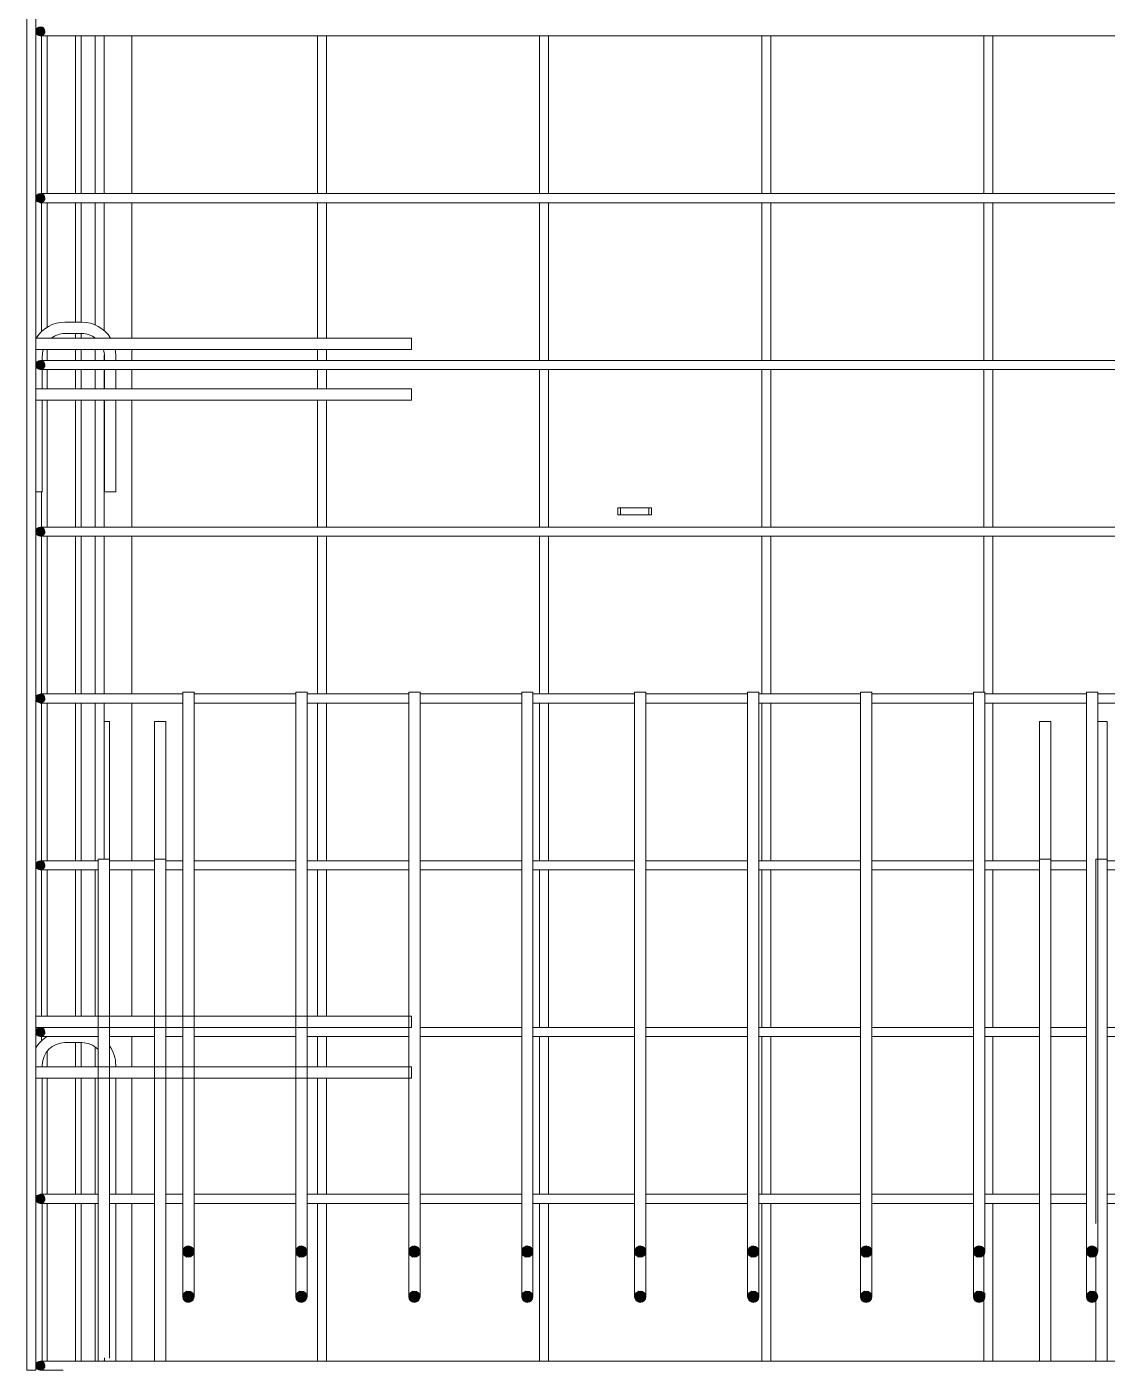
# Model space of a CAD drawing. Header units: millimetres. Extents: x 5559 to 16882, y -798 to 6095.
# Drawn here: x 6554 to 7511, y -160 to 1029 of the extents above; entities that cross this region are included whole.
import ezdxf

# ---------------------------------------------------------------- set-up
doc = ezdxf.new("R2010")
doc.units = ezdxf.units.MM
for name, color, linetype, lineweight in [('A-GENM', 13, 'Continuous', 18), ('A-WALL', 113, 'Continuous', 18), ('S-RBAR', 171, 'Continuous', 18)]:
    doc.layers.add(name, color=color, linetype=linetype, lineweight=lineweight)

# ---------------------------------------------------------------- blocks, each defined once
blk = doc.blocks.new('RR spread anchor face based - RR-SA-1_4-160-459834-Elevation Front Copy 1')
at = {"layer": 'A-GENM'}
for p, q in [((8687.4, 2373), (8689.9, 2373)), ((8687.4, 2367), (8687.4, 2373)), ((8689.9, 2367), (8687.4, 2367)), ((8689.9, 2373), (8714.9, 2373)), ((8689.9, 2367), (8689.9, 2373)), ((8714.9, 2367), (8689.9, 2367)), ((8714.9, 2373), (8717.4, 2373)), ((8714.9, 2367), (8714.9, 2373)), ((8717.4, 2367), (8714.9, 2367)), ((8717.4, 2373), (8717.4, 2367))]:
    blk.add_line(p, q, dxfattribs=at)

msp = doc.modelspace()

# ---------------------------------------------------------------- hatches: boundary and pattern name
at = {"layer": 'S-RBAR'}
h = msp.add_hatch(color=256, dxfattribs=at)
edge = h.paths.add_edge_path()
edge.add_arc((6566.37808, 1024.67188), 4, 0, 360)
for points in [[(6566.37808, 1020.67188), (6570.18231, 1023.43581), (6568.72922, 1027.90795), (6564.02694, 1027.90795), (6562.57386, 1023.43581)], [(6566.37808, 873.08789), (6570.18231, 875.85183), (6568.72922, 880.32396), (6564.02694, 880.32396), (6562.57386, 875.85183)], [(6566.37808, 725.50391), (6570.18231, 728.26784), (6568.72922, 732.73998), (6564.02694, 732.73998), (6562.57386, 728.26784)], [(6566.37808, 577.91992), (6570.18231, 580.68386), (6568.72922, 585.15599), (6564.02694, 585.15599), (6562.57386, 580.68386)], [(6566.37808, 430.33594), (6570.18231, 433.09987), (6568.72922, 437.57201), (6564.02694, 437.57201), (6562.57386, 433.09987), (6564.61908, 431.61393)], [(6566.37808, 282.75195), (6570.18231, 285.51589), (6568.72922, 289.98802), (6564.02694, 289.98802), (6562.57386, 285.51589)], [(6566.37808, 135.16797), (6570.18231, 137.9319), (6568.72922, 142.40404), (6564.02694, 142.40404), (6562.57386, 137.9319)], [(6566.37808, -12.41602), (6570.18231, -9.65208), (6568.72922, -5.17995), (6564.02694, -5.17995), (6562.57386, -9.65208)], [(6695.833, -59.90642), (6701.42317, -58.09006), (6701.42317, -52.21221), (6695.833, -50.39585), (6692.37808, -55.15114)], [(6795.833, -59.90642), (6801.42317, -58.09006), (6801.42317, -52.21221), (6795.833, -50.39585), (6792.37808, -55.15114)], [(6895.833, -59.90642), (6901.42317, -58.09006), (6901.42317, -52.21221), (6895.833, -50.39585), (6892.37808, -55.15114)], [(6995.833, -59.90642), (7001.42317, -58.09006), (7001.42317, -52.21221), (6995.833, -50.39585), (6992.37808, -55.15114)], [(7095.833, -59.90642), (7101.42317, -58.09006), (7101.42317, -52.21221), (7095.833, -50.39585), (7092.37808, -55.15114)], [(7195.833, -59.90642), (7201.42317, -58.09006), (7201.42317, -52.21221), (7195.833, -50.39585), (7192.37808, -55.15114)], [(7295.833, -59.90642), (7301.42317, -58.09006), (7301.42317, -52.21221), (7295.833, -50.39585), (7292.37808, -55.15114)], [(7395.833, -59.90642), (7401.42317, -58.09006), (7401.42317, -52.21221), (7395.833, -50.39585), (7392.37808, -55.15114)], [(7495.833, -59.90642), (7501.42317, -58.09006), (7501.42317, -52.21221), (7495.833, -50.39585), (7492.37808, -55.15114)], [(6695.833, -99.77484), (6701.42317, -97.95848), (6701.42317, -92.08063), (6695.833, -90.26427), (6692.37808, -95.01956), (6695.49064, -99.30363)], [(6795.833, -99.77484), (6801.42317, -97.95848), (6801.42317, -92.08063), (6795.833, -90.26427), (6792.37808, -95.01956), (6795.49064, -99.30363)], [(6895.833, -99.77484), (6901.42317, -97.95848), (6901.42317, -92.08063), (6895.833, -90.26427), (6892.37808, -95.01956), (6895.49064, -99.30363)], [(6995.833, -99.77484), (7001.42317, -97.95848), (7001.42317, -92.08063), (6995.833, -90.26427), (6992.37808, -95.01956), (6995.49064, -99.30363)], [(7095.833, -99.77484), (7101.42317, -97.95848), (7101.42317, -92.08063), (7095.833, -90.26427), (7092.37808, -95.01956), (7095.49064, -99.30363)], [(7195.833, -99.77484), (7201.42317, -97.95848), (7201.42317, -92.08063), (7195.833, -90.26427), (7192.37808, -95.01956), (7195.49064, -99.30363)], [(7295.833, -99.77484), (7301.42317, -97.95848), (7301.42317, -92.08063), (7295.833, -90.26427), (7292.37808, -95.01956), (7295.49064, -99.30363)], [(7395.833, -99.77484), (7401.42317, -97.95848), (7401.42317, -92.08063), (7395.833, -90.26427), (7392.37808, -95.01956), (7395.49064, -99.30363)], [(7495.833, -99.77484), (7501.42317, -97.95848), (7501.42317, -92.08063), (7495.833, -90.26427), (7492.37808, -95.01956), (7495.49064, -99.30363)], [(6566.37808, -160), (6570.18231, -157.23607), (6568.72922, -152.76393), (6564.02694, -152.76393), (6562.57386, -157.23607)]]:
    msp.add_hatch(color=256, dxfattribs=at).paths.add_polyline_path(points)
h = msp.add_hatch(color=256, dxfattribs=at)
edge = h.paths.add_edge_path()
edge.add_arc((6566.37808, 877.08789), 4, 0, 360)
h = msp.add_hatch(color=256, dxfattribs=at)
edge = h.paths.add_edge_path()
edge.add_arc((6566.37808, 729.50391), 4, 0, 360)
h = msp.add_hatch(color=256, dxfattribs=at)
edge = h.paths.add_edge_path()
edge.add_arc((6566.37808, 581.91992), 4, 0, 360)
h = msp.add_hatch(color=256, dxfattribs=at)
edge = h.paths.add_edge_path()
edge.add_arc((6566.37808, 434.33594), 4, 0, 360)
h = msp.add_hatch(color=256, dxfattribs=at)
edge = h.paths.add_edge_path()
edge.add_arc((6566.37808, 286.75195), 4, 0, 360)
h = msp.add_hatch(color=256, dxfattribs=at)
edge = h.paths.add_edge_path()
edge.add_arc((6566.37808, 139.16797), 4, 0, 360)
h = msp.add_hatch(color=256, dxfattribs=at)
edge = h.paths.add_edge_path()
edge.add_arc((6566.37808, -8.41602), 4, 0, 360)
h = msp.add_hatch(color=256, dxfattribs=at)
edge = h.paths.add_edge_path()
edge.add_arc((6697.37808, -55.15114), 5, 0, 360)
h = msp.add_hatch(color=256, dxfattribs=at)
edge = h.paths.add_edge_path()
edge.add_arc((6797.37808, -55.15114), 5, 0, 360)
h = msp.add_hatch(color=256, dxfattribs=at)
edge = h.paths.add_edge_path()
edge.add_arc((6897.37808, -55.15114), 5, 0, 360)
h = msp.add_hatch(color=256, dxfattribs=at)
edge = h.paths.add_edge_path()
edge.add_arc((6997.37808, -55.15114), 5, 0, 360)
h = msp.add_hatch(color=256, dxfattribs=at)
edge = h.paths.add_edge_path()
edge.add_arc((7097.37808, -55.15114), 5, 0, 360)
h = msp.add_hatch(color=256, dxfattribs=at)
edge = h.paths.add_edge_path()
edge.add_arc((7197.37808, -55.15114), 5, 0, 360)
h = msp.add_hatch(color=256, dxfattribs=at)
edge = h.paths.add_edge_path()
edge.add_arc((7297.37808, -55.15114), 5, 0, 360)
h = msp.add_hatch(color=256, dxfattribs=at)
edge = h.paths.add_edge_path()
edge.add_arc((7397.37808, -55.15114), 5, 0, 360)
h = msp.add_hatch(color=256, dxfattribs=at)
edge = h.paths.add_edge_path()
edge.add_arc((7497.37808, -55.15114), 5, 0, 360)
h = msp.add_hatch(color=256, dxfattribs=at)
edge = h.paths.add_edge_path()
edge.add_arc((6697.37808, -95.01956), 5, 0, 360)
h = msp.add_hatch(color=256, dxfattribs=at)
edge = h.paths.add_edge_path()
edge.add_arc((6797.37808, -95.01956), 5, 0, 360)
h = msp.add_hatch(color=256, dxfattribs=at)
edge = h.paths.add_edge_path()
edge.add_arc((6897.37808, -95.01956), 5, 0, 360)
h = msp.add_hatch(color=256, dxfattribs=at)
edge = h.paths.add_edge_path()
edge.add_arc((6997.37808, -95.01956), 5, 0, 360)
h = msp.add_hatch(color=256, dxfattribs=at)
edge = h.paths.add_edge_path()
edge.add_arc((7097.37808, -95.01956), 5, 0, 360)
h = msp.add_hatch(color=256, dxfattribs=at)
edge = h.paths.add_edge_path()
edge.add_arc((7197.37808, -95.01956), 5, 0, 360)
h = msp.add_hatch(color=256, dxfattribs=at)
edge = h.paths.add_edge_path()
edge.add_arc((7297.37808, -95.01956), 5, 0, 360)
h = msp.add_hatch(color=256, dxfattribs=at)
edge = h.paths.add_edge_path()
edge.add_arc((7397.37808, -95.01956), 5, 0, 360)
h = msp.add_hatch(color=256, dxfattribs=at)
edge = h.paths.add_edge_path()
edge.add_arc((7497.37808, -95.01956), 5, 0, 360)
h = msp.add_hatch(color=256, dxfattribs=at)
edge = h.paths.add_edge_path()
edge.add_arc((6566.37808, -156), 4, 0, 360)

# ---------------------------------------------------------------- linework, layer by layer
at = {"layer": 'A-WALL'}
for p, q in [((6567.3841, 881.08789), (6567.3841, 1020.67188)), ((6572.38349, 1020.67188), (6572.38349, 881.08789)), ((6597.38349, 881.08789), (6597.38349, 1020.67188)), ((6602.3841, 1020.67188), (6602.3841, 881.08789)), ((6647.3841, 1020.67188), (6647.3841, 881.08789)), ((6567.3841, 758.99262), (6567.3841, 873.08789)), ((6572.38349, 873.08789), (6572.38349, 762.82879)), ((6597.38349, 767.32125), (6597.38349, 873.08789)), ((6602.3841, 873.08789), (6602.3841, 767.32125)), ((6647.3841, 873.08789), (6647.3841, 753.12018)), ((6597.38349, 753.12018), (6597.38349, 757.32125)), ((6602.3841, 757.32125), (6602.3841, 753.12018)), ((6572.38349, 743.12018), (6572.38349, 733.50391)), ((6597.38349, 733.50391), (6597.38349, 743.12018)), ((6602.3841, 743.12018), (6602.3841, 733.50391)), ((6647.3841, 743.12018), (6647.3841, 733.50391)), ((6572.38349, 725.50391), (6572.38349, 708.44286)), ((6597.38349, 708.44286), (6597.38349, 725.50391)), ((6602.3841, 725.50391), (6602.3841, 708.44286)), ((6647.3841, 725.50391), (6647.3841, 708.44286)), ((6572.38349, 698.44286), (6572.38349, 585.91992)), ((6597.38349, 585.91992), (6597.38349, 698.44286)), ((6602.3841, 698.44286), (6602.3841, 585.91992)), ((6647.3841, 698.44286), (6647.3841, 585.91992)), ((6567.3841, 585.91992), (6567.3841, 617.32125)), ((6567.3841, 438.33594), (6567.3841, 577.91992)), ((6572.38349, 577.91992), (6572.38349, 438.33594)), ((6597.38349, 438.33594), (6597.38349, 577.91992)), ((6602.3841, 577.91992), (6602.3841, 438.33594)), ((6647.3841, 577.91992), (6647.3841, 438.33594)), ((6567.3841, 290.75195), (6567.3841, 430.33594)), ((6572.38349, 430.33594), (6572.38349, 290.75195)), ((6597.38349, 290.75195), (6597.38349, 430.33594)), ((6602.3841, 430.33594), (6602.3841, 290.75195)), ((6647.3841, 430.33594), (6647.3841, 290.75195)), ((6567.3841, 153.12018), (6567.3841, 282.75195)), ((6572.38349, 282.75195), (6572.38349, 153.12018)), ((6597.38349, 153.12018), (6597.38349, 282.75195)), ((6602.3841, 282.75195), (6602.3841, 153.12018)), ((6647.3841, 282.75195), (6647.3841, 153.12018)), ((6567.3841, 131.49262), (6567.3841, 135.16797)), ((6647.3841, 135.16797), (6647.3841, 108.44286)), ((6572.38349, 122.04081), (6572.38349, 108.44286)), ((6597.38349, 108.44286), (6597.38349, 129.82125)), ((6602.3841, 129.82125), (6602.3841, 108.44286)), ((6572.38349, 98.44286), (6572.38349, -4.41602)), ((6597.38349, -4.41602), (6597.38349, 98.44286)), ((6602.3841, 98.44286), (6602.3841, -4.41602)), ((6647.3841, 98.44286), (6647.3841, -4.41602)), ((6572.38349, -12.41602), (6572.38349, -152)), ((6597.38349, -152), (6597.38349, -12.41602)), ((6602.3841, -12.41602), (6602.3841, -152)), ((6647.3841, -12.41602), (6647.3841, -152))]:
    msp.add_line(p, q, dxfattribs=at)
at = {"layer": 'S-RBAR'}
for p, q in [((6554.31425, -160), (6554.31425, 2960)), ((6562.31425, -160), (6562.31425, 2960)), ((6564.02694, 1027.90795), (6562.57386, 1023.43581)), ((6562.57386, 1023.43581), (6566.37808, 1020.67188)), ((6568.72922, 1027.90795), (6564.02694, 1027.90795)), ((6566.37808, 1020.67188), (6570.18231, 1023.43581)), ((6570.18231, 1023.43581), (6568.72922, 1027.90795)), ((6566.37808, 1020.67188), (6586.37808, 1020.67188)), ((6586.37808, 1020.67188), (9208.37808, 1020.67188)), ((6614.87443, 1020.67188), (6614.87443, 881.08789)), ((6622.87443, 1020.67188), (6622.87443, 881.08789)), ((6811.56674, 1020.67188), (6811.56674, 881.08789)), ((6819.56674, 1020.67188), (6819.56674, 881.08789)), ((7008.25905, 1020.67188), (7008.25905, 881.08789)), ((7016.25905, 1020.67188), (7016.25905, 881.08789)), ((7204.95136, 1020.67188), (7204.95136, 881.08789)), ((7212.95136, 1020.67188), (7212.95136, 881.08789)), ((7401.64367, 1020.67188), (7401.64367, 881.08789)), ((7409.64367, 1020.67188), (7409.64367, 881.08789)), ((6564.02694, 880.32396), (6562.57386, 875.85183)), ((6568.72922, 880.32396), (6564.02694, 880.32396)), ((6566.37808, 881.08789), (6586.37808, 881.08789)), ((6570.18231, 875.85183), (6568.72922, 880.32396)), ((6586.37808, 881.08789), (9208.37808, 881.08789)), ((6562.57386, 875.85183), (6566.37808, 873.08789)), ((6566.37808, 873.08789), (6570.18231, 875.85183)), ((6566.37808, 873.08789), (6586.37808, 873.08789)), ((6586.37808, 873.08789), (9208.37808, 873.08789)), ((6614.87443, 873.08789), (6614.87443, 764.59703)), ((6622.87443, 873.08789), (6622.87443, 759.5624)), ((6811.56674, 873.08789), (6811.56674, 753.12018)), ((6819.56674, 873.08789), (6819.56674, 753.12018)), ((7008.25905, 873.08789), (7008.25905, 733.50391)), ((7016.25905, 873.08789), (7016.25905, 733.50391)), ((7204.95136, 873.08789), (7204.95136, 733.50391)), ((7212.95136, 873.08789), (7212.95136, 733.50391)), ((7401.64367, 873.08789), (7401.64367, 733.50391)), ((7409.64367, 873.08789), (7409.64367, 733.50391)), ((6588.00088, 767.32125), (6603.00088, 767.32125)), ((6570.80273, 753.12018), (6562.18112, 753.12018)), ((6570.80273, 753.12018), (6894.80273, 753.12018)), ((6588.00088, 757.32125), (6603.00088, 757.32125)), ((6894.80273, 743.12018), (6894.80273, 753.12018)), ((6570.80273, 743.12018), (6562.18112, 743.12018)), ((6568.00088, 733.50391), (6568.00088, 737.32125)), ((6570.80273, 743.12018), (6894.80273, 743.12018)), ((6614.87443, 743.12018), (6614.87443, 733.50391)), ((6622.87443, 738.28168), (6622.87443, 733.50391)), ((6623.00088, 737.32125), (6623.00088, 733.50391)), ((6633.00088, 737.32125), (6633.00088, 733.50391)), ((6811.56674, 743.12018), (6811.56674, 733.50391)), ((6819.56674, 743.12018), (6819.56674, 733.50391)), ((6564.02694, 732.73998), (6562.57386, 728.26784)), ((6562.57386, 728.26784), (6566.37808, 725.50391)), ((6568.72922, 732.73998), (6564.02694, 732.73998)), ((6566.37808, 733.50391), (6586.37808, 733.50391)), ((6566.37808, 725.50391), (6570.18231, 728.26784)), ((6566.37808, 725.50391), (6586.37808, 725.50391)), ((6568.00088, 708.44286), (6568.00088, 725.50391)), ((6570.18231, 728.26784), (6568.72922, 732.73998)), ((6586.37808, 733.50391), (9208.37808, 733.50391)), ((6586.37808, 725.50391), (9208.37808, 725.50391)), ((6614.87443, 725.50391), (6614.87443, 708.44286)), ((6622.87443, 725.50391), (6622.87443, 708.44286)), ((6623.00088, 725.50391), (6623.00088, 708.44286)), ((6633.00088, 725.50391), (6633.00088, 708.44286)), ((6811.56674, 725.50391), (6811.56674, 708.44286)), ((6819.56674, 725.50391), (6819.56674, 708.44286)), ((7008.25905, 725.50391), (7008.25905, 585.91992)), ((7016.25905, 725.50391), (7016.25905, 585.91992)), ((7204.95136, 725.50391), (7204.95136, 585.91992)), ((7212.95136, 725.50391), (7212.95136, 585.91992)), ((7401.64367, 725.50391), (7401.64367, 585.91992)), ((7409.64367, 725.50391), (7409.64367, 585.91992)), ((6570.80273, 708.44286), (6562.18112, 708.44286)), ((6570.80273, 708.44286), (6894.80273, 708.44286)), ((6894.80273, 698.44286), (6894.80273, 708.44286)), ((6570.80273, 698.44286), (6562.18112, 698.44286)), ((6568.00088, 617.32125), (6568.00088, 698.44286)), ((6570.80273, 698.44286), (6894.80273, 698.44286)), ((6614.87443, 698.44286), (6614.87443, 585.91992)), ((6622.87443, 698.44286), (6622.87443, 585.91992)), ((6623.00088, 698.44286), (6623.00088, 617.32125)), ((6633.00088, 698.44286), (6633.00088, 617.32125)), ((6811.56674, 698.44286), (6811.56674, 585.91992)), ((6819.56674, 698.44286), (6819.56674, 585.91992)), ((6568.00088, 617.32125), (6562.31888, 617.32125)), ((6623.00088, 617.32125), (6633.00088, 617.32125)), ((6564.02694, 585.15599), (6562.57386, 580.68386)), ((6568.72922, 585.15599), (6564.02694, 585.15599)), ((6566.37808, 585.91992), (6586.37808, 585.91992)), ((6570.18231, 580.68386), (6568.72922, 585.15599)), ((6586.37808, 585.91992), (9208.37808, 585.91992)), ((6562.57386, 580.68386), (6566.37808, 577.91992)), ((6566.37808, 577.91992), (6570.18231, 580.68386)), ((6566.37808, 577.91992), (6586.37808, 577.91992)), ((6586.37808, 577.91992), (9208.37808, 577.91992)), ((6614.87443, 577.91992), (6614.87443, 438.33594)), ((6622.87443, 577.91992), (6622.87443, 438.33594)), ((6811.56674, 577.91992), (6811.56674, 438.33594)), ((6819.56674, 577.91992), (6819.56674, 438.33594)), ((7008.25905, 577.91992), (7008.25905, 438.33594)), ((7016.25905, 577.91992), (7016.25905, 438.33594)), ((7204.95136, 577.91992), (7204.95136, 438.33594)), ((7212.95136, 577.91992), (7212.95136, 438.33594)), ((7401.64367, 577.91992), (7401.64367, 439.84886)), ((7409.64367, 577.91992), (7409.64367, 438.33594)), ((6692.37808, 439.84886), (6692.37808, -30.15114)), ((6692.37808, 439.84886), (6702.37808, 439.84886)), ((6702.37808, 439.84886), (6702.37808, -30.15114)), ((6792.37808, 439.84886), (6792.37808, -30.15114)), ((6792.37808, 439.84886), (6802.37808, 439.84886)), ((6802.37808, 439.84886), (6802.37808, -30.15114)), ((6892.37808, 439.84886), (6892.37808, -30.15114)), ((6892.37808, 439.84886), (6902.37808, 439.84886)), ((6902.37808, 439.84886), (6902.37808, -30.15114)), ((6992.37808, 439.84886), (6992.37808, -30.15114)), ((6992.37808, 439.84886), (7002.37808, 439.84886)), ((7002.37808, 439.84886), (7002.37808, -30.15114)), ((7092.37808, 439.84886), (7092.37808, -30.15114)), ((7092.37808, 439.84886), (7102.37808, 439.84886)), ((7102.37808, 439.84886), (7102.37808, -30.15114)), ((7192.37808, 439.84886), (7192.37808, -30.15114)), ((7192.37808, 439.84886), (7202.37808, 439.84886)), ((7202.37808, 439.84886), (7202.37808, -30.15114)), ((7292.37808, 439.84886), (7292.37808, -30.15114)), ((7292.37808, 439.84886), (7302.37808, 439.84886)), ((7302.37808, 439.84886), (7302.37808, -30.15114)), ((7392.37808, 439.84886), (7392.37808, -30.15114)), ((7392.37808, 439.84886), (7402.37808, 439.84886)), ((7402.37808, 439.84886), (7402.37808, -30.15114)), ((7492.37808, 439.84886), (7492.37808, -30.15114)), ((7492.37808, 439.84886), (7502.37808, 439.84886)), ((7502.37808, 439.84886), (7502.37808, -30.15114)), ((6564.02694, 437.57201), (6562.57386, 433.09987)), ((6562.57386, 433.09987), (6564.61908, 431.61393)), ((6568.72922, 437.57201), (6564.02694, 437.57201)), ((6564.61908, 431.61393), (6566.37808, 430.33594)), ((6566.37808, 438.33594), (6586.37808, 438.33594)), ((6566.37808, 430.33594), (6570.18231, 433.09987)), ((6566.37808, 430.33594), (6586.37808, 430.33594)), ((6570.18231, 433.09987), (6568.72922, 437.57201)), ((6586.37808, 438.33594), (6692.37808, 438.33594)), ((6586.37808, 430.33594), (6692.37808, 430.33594)), ((6614.87443, 430.33594), (6614.87443, 290.75195)), ((6622.87443, 430.33594), (6622.87443, 292.18186)), ((6702.37808, 438.33594), (6792.37808, 438.33594)), ((6702.37808, 430.33594), (6792.37808, 430.33594)), ((6802.37808, 438.33594), (6892.37808, 438.33594)), ((6802.37808, 430.33594), (6892.37808, 430.33594)), ((6811.56674, 430.33594), (6811.56674, 290.75195)), ((6819.56674, 430.33594), (6819.56674, 290.75195)), ((6902.37808, 438.33594), (6992.37808, 438.33594)), ((6902.37808, 430.33594), (6992.37808, 430.33594)), ((7002.37808, 438.33594), (7092.37808, 438.33594)), ((7002.37808, 430.33594), (7092.37808, 430.33594)), ((7008.25905, 430.33594), (7008.25905, 290.75195)), ((7016.25905, 430.33594), (7016.25905, 290.75195)), ((7102.37808, 438.33594), (7192.37808, 438.33594)), ((7102.37808, 430.33594), (7192.37808, 430.33594)), ((7202.37808, 438.33594), (7292.37808, 438.33594)), ((7202.37808, 430.33594), (7292.37808, 430.33594)), ((7204.95136, 430.33594), (7204.95136, 290.75195)), ((7212.95136, 430.33594), (7212.95136, 290.75195)), ((7302.37808, 438.33594), (7392.37808, 438.33594)), ((7302.37808, 430.33594), (7392.37808, 430.33594)), ((7402.37808, 438.33594), (7492.37808, 438.33594)), ((7402.37808, 430.33594), (7492.37808, 430.33594)), ((7409.64367, 430.33594), (7409.64367, 290.75195)), ((7502.37808, 438.33594), (7592.37808, 438.33594)), ((7502.37808, 430.33594), (7592.37808, 430.33594)), ((6627.37307, 414.08863), (6622.87443, 414.08863)), ((6627.37307, 292.18186), (6627.37307, 414.08863)), ((6677.37307, 414.08863), (6667.37307, 414.08863)), ((6667.37307, 292.18186), (6667.37307, 414.08863)), ((6677.37307, 292.18186), (6677.37307, 414.08863)), ((7460.70307, 414.08863), (7450.70307, 414.08863)), ((7450.70307, 292.18186), (7450.70307, 414.08863)), ((7460.70307, 292.18186), (7460.70307, 414.08863)), ((7510.70307, 414.08863), (7502.37808, 414.08863)), ((7510.70307, 292.18186), (7510.70307, 414.08863)), ((6564.02694, 289.98802), (6562.57386, 285.51589)), ((6562.57386, 285.51589), (6566.37808, 282.75195)), ((6568.72922, 289.98802), (6564.02694, 289.98802)), ((6566.37808, 290.75195), (6586.37808, 290.75195)), ((6566.37808, 282.75195), (6570.18231, 285.51589)), ((6570.18231, 285.51589), (6568.72922, 289.98802)), ((6586.37808, 290.75195), (6617.37307, 290.75195)), ((6617.37307, 292.18186), (6617.37307, -127.17459)), ((6617.37307, 292.18186), (6627.37307, 292.18186)), ((6627.37307, 292.18186), (6627.37307, -127.17459)), ((6627.37307, 290.75195), (6667.37307, 290.75195)), ((6667.37307, 292.18186), (6667.37307, -127.17459)), ((6667.37307, 292.18186), (6677.37307, 292.18186)), ((6677.37307, 292.18186), (6677.37307, -127.17459)), ((6677.37307, 290.75195), (6692.37808, 290.75195)), ((6702.37808, 290.75195), (6792.37808, 290.75195)), ((6802.37808, 290.75195), (6892.37808, 290.75195)), ((6902.37808, 290.75195), (6992.37808, 290.75195)), ((7002.37808, 290.75195), (7092.37808, 290.75195)), ((7102.37808, 290.75195), (7192.37808, 290.75195)), ((7202.37808, 290.75195), (7292.37808, 290.75195)), ((7302.37808, 290.75195), (7392.37808, 290.75195)), ((7402.37808, 290.75195), (7450.70307, 290.75195)), ((7450.70307, 292.18186), (7450.70307, -127.17459)), ((7450.70307, 292.18186), (7460.70307, 292.18186)), ((7460.70307, 292.18186), (7460.70307, -127.17459)), ((7460.70307, 290.75195), (7492.37808, 290.75195)), ((7500.70307, 292.18186), (7500.70307, -30.15114)), ((7500.70307, 292.18186), (7510.70307, 292.18186)), ((7510.70307, 292.18186), (7510.70307, -127.17459)), ((7510.70307, 290.75195), (7592.37808, 290.75195)), ((6566.37808, 282.75195), (6586.37808, 282.75195)), ((6586.37808, 282.75195), (6617.37307, 282.75195)), ((6614.87443, 282.75195), (6614.87443, 153.12018)), ((6627.37307, 282.75195), (6667.37307, 282.75195)), ((6677.37307, 282.75195), (6692.37808, 282.75195)), ((6702.37808, 282.75195), (6792.37808, 282.75195)), ((6802.37808, 282.75195), (6892.37808, 282.75195)), ((6811.56674, 282.75195), (6811.56674, 153.12018)), ((6819.56674, 282.75195), (6819.56674, 153.12018)), ((6902.37808, 282.75195), (6992.37808, 282.75195)), ((7002.37808, 282.75195), (7092.37808, 282.75195)), ((7008.25905, 282.75195), (7008.25905, 143.16797)), ((7016.25905, 282.75195), (7016.25905, 143.16797)), ((7102.37808, 282.75195), (7192.37808, 282.75195)), ((7202.37808, 282.75195), (7292.37808, 282.75195)), ((7204.95136, 282.75195), (7204.95136, 143.16797)), ((7212.95136, 282.75195), (7212.95136, 143.16797)), ((7302.37808, 282.75195), (7392.37808, 282.75195)), ((7402.37808, 282.75195), (7450.70307, 282.75195)), ((7409.64367, 282.75195), (7409.64367, 143.16797)), ((7460.70307, 282.75195), (7492.37808, 282.75195)), ((7510.70307, 282.75195), (7592.37808, 282.75195)), ((6570.80273, 153.12018), (6562.18112, 153.12018)), ((6566.20675, 143.12018), (6562.18112, 143.12018)), ((6566.37808, 143.16797), (6568.68104, 143.16797)), ((6570.80273, 143.12018), (6568.82915, 143.12018)), ((6570.80273, 153.12018), (6894.80273, 153.12018)), ((6570.80273, 143.12018), (6894.80273, 143.12018)), ((6894.80273, 143.12018), (6894.80273, 153.12018)), ((6902.37808, 143.16797), (6992.37808, 143.16797)), ((7002.37808, 143.16797), (7092.37808, 143.16797)), ((7102.37808, 143.16797), (7192.37808, 143.16797)), ((7202.37808, 143.16797), (7292.37808, 143.16797)), ((7302.37808, 143.16797), (7392.37808, 143.16797)), ((7402.37808, 143.16797), (7450.70307, 143.16797)), ((7460.70307, 143.16797), (7492.37808, 143.16797)), ((7510.70307, 143.16797), (7592.37808, 143.16797)), ((6564.02694, 142.40404), (6562.57386, 137.9319)), ((6562.57386, 137.9319), (6566.37808, 135.16797)), ((6568.72922, 142.40404), (6564.02694, 142.40404)), ((6566.37808, 135.16797), (6570.18231, 137.9319)), ((6566.37808, 135.16797), (6586.37808, 135.16797)), ((6570.18231, 137.9319), (6568.72922, 142.40404)), ((6586.37808, 135.16797), (6617.37307, 135.16797)), ((6627.37307, 135.16797), (6667.37307, 135.16797)), ((6677.37307, 135.16797), (6692.37808, 135.16797)), ((6702.37808, 135.16797), (6792.37808, 135.16797)), ((6802.37808, 135.16797), (6892.37808, 135.16797)), ((6811.56674, 135.16797), (6811.56674, 108.44286)), ((6819.56674, 135.16797), (6819.56674, 108.44286)), ((6902.37808, 135.16797), (6992.37808, 135.16797)), ((7002.37808, 135.16797), (7092.37808, 135.16797)), ((7008.25905, 135.16797), (7008.25905, -4.41602)), ((7016.25905, 135.16797), (7016.25905, -4.41602)), ((7102.37808, 135.16797), (7192.37808, 135.16797)), ((7202.37808, 135.16797), (7292.37808, 135.16797)), ((7204.95136, 135.16797), (7204.95136, -4.41602)), ((7212.95136, 135.16797), (7212.95136, -4.41602)), ((7302.37808, 135.16797), (7392.37808, 135.16797)), ((7402.37808, 135.16797), (7450.70307, 135.16797)), ((7409.64367, 135.16797), (7409.64367, -4.41602)), ((7460.70307, 135.16797), (7492.37808, 135.16797)), ((7510.70307, 135.16797), (7592.37808, 135.16797)), ((6588.00088, 129.82125), (6603.00088, 129.82125)), ((6614.87443, 125.70413), (6614.87443, 108.44286)), ((6570.80273, 108.44286), (6562.18112, 108.44286)), ((6568.00088, 108.44286), (6568.00088, 109.82125)), ((6570.80273, 108.44286), (6894.80273, 108.44286)), ((6633.00088, 109.82125), (6633.00088, 108.44286)), ((6894.80273, 98.44286), (6894.80273, 108.44286)), ((6570.80273, 98.44286), (6562.18112, 98.44286)), ((6568.00088, -4.41602), (6568.00088, 98.44286)), ((6570.80273, 98.44286), (6894.80273, 98.44286)), ((6614.87443, 98.44286), (6614.87443, -4.41602)), ((6633.00088, 98.44286), (6633.00088, -4.41602)), ((6811.56674, 98.44286), (6811.56674, -4.41602)), ((6819.56674, 98.44286), (6819.56674, -4.41602)), ((6564.02694, -5.17995), (6562.57386, -9.65208)), ((6562.57386, -9.65208), (6566.37808, -12.41602)), ((6568.72922, -5.17995), (6564.02694, -5.17995)), ((6566.37808, -4.41602), (6586.37808, -4.41602)), ((6566.37808, -12.41602), (6570.18231, -9.65208)), ((6570.18231, -9.65208), (6568.72922, -5.17995)), ((6586.37808, -4.41602), (6617.37307, -4.41602)), ((6627.37307, -4.41602), (6667.37307, -4.41602)), ((6677.37307, -4.41602), (6692.37808, -4.41602)), ((6702.37808, -4.41602), (6792.37808, -4.41602)), ((6802.37808, -4.41602), (6892.37808, -4.41602)), ((6902.37808, -4.41602), (6992.37808, -4.41602)), ((7002.37808, -4.41602), (7092.37808, -4.41602)), ((7102.37808, -4.41602), (7192.37808, -4.41602)), ((7202.37808, -4.41602), (7292.37808, -4.41602)), ((7302.37808, -4.41602), (7392.37808, -4.41602)), ((7402.37808, -4.41602), (7450.70307, -4.41602)), ((7460.70307, -4.41602), (7492.37808, -4.41602)), ((7510.70307, -4.41602), (7592.37808, -4.41602)), ((6566.37808, -12.41602), (6586.37808, -12.41602)), ((6568.00088, -152), (6568.00088, -12.41602)), ((6586.37808, -12.41602), (6617.37307, -12.41602)), ((6614.87443, -12.41602), (6614.87443, -152)), ((6627.37307, -12.41602), (6667.37307, -12.41602)), ((6633.00088, -12.41602), (6633.00088, -152)), ((6677.37307, -12.41602), (6692.37808, -12.41602)), ((6702.37808, -12.41602), (6792.37808, -12.41602)), ((6802.37808, -12.41602), (6892.37808, -12.41602)), ((6811.56674, -12.41602), (6811.56674, -152)), ((6819.56674, -12.41602), (6819.56674, -152)), ((6902.37808, -12.41602), (6992.37808, -12.41602)), ((7002.37808, -12.41602), (7092.37808, -12.41602)), ((7008.25905, -12.41602), (7008.25905, -152)), ((7016.25905, -12.41602), (7016.25905, -152)), ((7102.37808, -12.41602), (7192.37808, -12.41602)), ((7202.37808, -12.41602), (7292.37808, -12.41602)), ((7204.95136, -12.41602), (7204.95136, -152)), ((7212.95136, -12.41602), (7212.95136, -152)), ((7302.37808, -12.41602), (7392.37808, -12.41602)), ((7402.37808, -12.41602), (7450.70307, -12.41602)), ((7409.64367, -12.41602), (7409.64367, -152)), ((7460.70307, -12.41602), (7492.37808, -12.41602)), ((7510.70307, -12.41602), (7592.37808, -12.41602)), ((6692.37808, -30.15114), (6692.37808, -55.15114)), ((6702.37808, -30.15114), (6702.37808, -55.15114)), ((6792.37808, -30.15114), (6792.37808, -55.15114)), ((6802.37808, -30.15114), (6802.37808, -55.15114)), ((6892.37808, -30.15114), (6892.37808, -55.15114)), ((6902.37808, -30.15114), (6902.37808, -55.15114)), ((6992.37808, -30.15114), (6992.37808, -55.15114)), ((7002.37808, -30.15114), (7002.37808, -55.15114)), ((7092.37808, -30.15114), (7092.37808, -55.15114)), ((7102.37808, -30.15114), (7102.37808, -55.15114)), ((7192.37808, -30.15114), (7192.37808, -55.15114)), ((7202.37808, -30.15114), (7202.37808, -55.15114)), ((7292.37808, -30.15114), (7292.37808, -55.15114)), ((7302.37808, -30.15114), (7302.37808, -55.15114)), ((7392.37808, -30.15114), (7392.37808, -55.15114)), ((7402.37808, -30.15114), (7402.37808, -55.15114)), ((7492.37808, -30.15114), (7492.37808, -55.15114)), ((7502.37808, -30.15114), (7502.37808, -55.15114)), ((6695.833, -50.39585), (6692.37808, -55.15114)), ((6692.37808, -55.15114), (6695.833, -59.90642)), ((6692.37808, -55.15114), (6692.37808, -70.01956)), ((6701.42317, -52.21221), (6695.833, -50.39585)), ((6695.833, -59.90642), (6701.42317, -58.09006)), ((6701.42317, -58.09006), (6701.42317, -52.21221)), ((6702.37808, -55.15114), (6702.37808, -70.01956)), ((6795.833, -50.39585), (6792.37808, -55.15114)), ((6792.37808, -55.15114), (6795.833, -59.90642)), ((6792.37808, -55.15114), (6792.37808, -70.01956)), ((6801.42317, -52.21221), (6795.833, -50.39585)), ((6795.833, -59.90642), (6801.42317, -58.09006)), ((6801.42317, -58.09006), (6801.42317, -52.21221)), ((6802.37808, -55.15114), (6802.37808, -70.01956)), ((6895.833, -50.39585), (6892.37808, -55.15114)), ((6892.37808, -55.15114), (6895.833, -59.90642)), ((6892.37808, -55.15114), (6892.37808, -70.01956)), ((6901.42317, -52.21221), (6895.833, -50.39585)), ((6895.833, -59.90642), (6901.42317, -58.09006)), ((6901.42317, -58.09006), (6901.42317, -52.21221)), ((6902.37808, -55.15114), (6902.37808, -70.01956)), ((6995.833, -50.39585), (6992.37808, -55.15114)), ((6992.37808, -55.15114), (6995.833, -59.90642)), ((6992.37808, -55.15114), (6992.37808, -70.01956)), ((7001.42317, -52.21221), (6995.833, -50.39585)), ((6995.833, -59.90642), (7001.42317, -58.09006)), ((7001.42317, -58.09006), (7001.42317, -52.21221)), ((7002.37808, -55.15114), (7002.37808, -70.01956)), ((7095.833, -50.39585), (7092.37808, -55.15114)), ((7092.37808, -55.15114), (7095.833, -59.90642)), ((7092.37808, -55.15114), (7092.37808, -70.01956)), ((7101.42317, -52.21221), (7095.833, -50.39585)), ((7095.833, -59.90642), (7101.42317, -58.09006)), ((7101.42317, -58.09006), (7101.42317, -52.21221)), ((7102.37808, -55.15114), (7102.37808, -70.01956)), ((7195.833, -50.39585), (7192.37808, -55.15114)), ((7192.37808, -55.15114), (7195.833, -59.90642)), ((7192.37808, -55.15114), (7192.37808, -70.01956)), ((7201.42317, -52.21221), (7195.833, -50.39585)), ((7195.833, -59.90642), (7201.42317, -58.09006)), ((7201.42317, -58.09006), (7201.42317, -52.21221)), ((7202.37808, -55.15114), (7202.37808, -70.01956)), ((7295.833, -50.39585), (7292.37808, -55.15114)), ((7292.37808, -55.15114), (7295.833, -59.90642)), ((7292.37808, -55.15114), (7292.37808, -70.01956)), ((7301.42317, -52.21221), (7295.833, -50.39585)), ((7295.833, -59.90642), (7301.42317, -58.09006)), ((7301.42317, -58.09006), (7301.42317, -52.21221)), ((7302.37808, -55.15114), (7302.37808, -70.01956)), ((7395.833, -50.39585), (7392.37808, -55.15114)), ((7392.37808, -55.15114), (7395.833, -59.90642)), ((7392.37808, -55.15114), (7392.37808, -70.01956)), ((7401.42317, -52.21221), (7395.833, -50.39585)), ((7395.833, -59.90642), (7401.42317, -58.09006)), ((7401.42317, -58.09006), (7401.42317, -52.21221)), ((7401.64367, -55.15114), (7401.64367, -56.37097)), ((7401.64367, -57.70066), (7401.64367, -91.8004)), ((7495.833, -50.39585), (7492.37808, -55.15114)), ((7492.37808, -55.15114), (7495.833, -59.90642)), ((7492.37808, -55.15114), (7492.37808, -70.01956)), ((7501.42317, -52.21221), (7495.833, -50.39585)), ((7495.833, -59.90642), (7501.42317, -58.09006)), ((7500.70307, -55.15114), (7500.70307, -56.24714)), ((7500.70307, -58.65627), (7500.70307, -127.17459)), ((7501.42317, -58.09006), (7501.42317, -52.21221)), ((6692.37808, -70.01956), (6692.37808, -95.01956)), ((6702.37808, -70.01956), (6702.37808, -95.01956)), ((6792.37808, -70.01956), (6792.37808, -95.01956)), ((6802.37808, -70.01956), (6802.37808, -95.01956)), ((6892.37808, -70.01956), (6892.37808, -95.01956)), ((6902.37808, -70.01956), (6902.37808, -95.01956)), ((6992.37808, -70.01956), (6992.37808, -95.01956)), ((7002.37808, -70.01956), (7002.37808, -95.01956)), ((7092.37808, -70.01956), (7092.37808, -95.01956)), ((7102.37808, -70.01956), (7102.37808, -95.01956)), ((7192.37808, -70.01956), (7192.37808, -95.01956)), ((7202.37808, -70.01956), (7202.37808, -95.01956)), ((7292.37808, -70.01956), (7292.37808, -95.01956)), ((7302.37808, -70.01956), (7302.37808, -95.01956)), ((7392.37808, -70.01956), (7392.37808, -95.01956)), ((7492.37808, -70.01956), (7492.37808, -95.01956)), ((6695.833, -90.26427), (6692.37808, -95.01956)), ((6692.37808, -95.01956), (6695.49064, -99.30363)), ((6701.42317, -92.08063), (6695.833, -90.26427)), ((6701.42317, -97.95848), (6701.42317, -92.08063)), ((6795.833, -90.26427), (6792.37808, -95.01956)), ((6792.37808, -95.01956), (6795.49064, -99.30363)), ((6801.42317, -92.08063), (6795.833, -90.26427)), ((6801.42317, -97.95848), (6801.42317, -92.08063)), ((6895.833, -90.26427), (6892.37808, -95.01956)), ((6892.37808, -95.01956), (6895.49064, -99.30363)), ((6901.42317, -92.08063), (6895.833, -90.26427)), ((6901.42317, -97.95848), (6901.42317, -92.08063)), ((6995.833, -90.26427), (6992.37808, -95.01956)), ((6992.37808, -95.01956), (6995.49064, -99.30363)), ((7001.42317, -92.08063), (6995.833, -90.26427)), ((7001.42317, -97.95848), (7001.42317, -92.08063)), ((7095.833, -90.26427), (7092.37808, -95.01956)), ((7092.37808, -95.01956), (7095.49064, -99.30363)), ((7101.42317, -92.08063), (7095.833, -90.26427)), ((7101.42317, -97.95848), (7101.42317, -92.08063)), ((7195.833, -90.26427), (7192.37808, -95.01956)), ((7192.37808, -95.01956), (7195.49064, -99.30363)), ((7201.42317, -92.08063), (7195.833, -90.26427)), ((7201.42317, -97.95848), (7201.42317, -92.08063)), ((7295.833, -90.26427), (7292.37808, -95.01956)), ((7292.37808, -95.01956), (7295.49064, -99.30363)), ((7301.42317, -92.08063), (7295.833, -90.26427)), ((7301.42317, -97.95848), (7301.42317, -92.08063)), ((7395.833, -90.26427), (7392.37808, -95.01956)), ((7392.37808, -95.01956), (7395.49064, -99.30363)), ((7401.42317, -92.08063), (7395.833, -90.26427)), ((7401.42317, -97.95848), (7401.42317, -92.08063)), ((7401.64367, -95.01956), (7401.64367, -96.23939)), ((7402.37808, -91.67019), (7402.37808, -95.01956)), ((7495.833, -90.26427), (7492.37808, -95.01956)), ((7492.37808, -95.01956), (7495.49064, -99.30363)), ((7501.42317, -92.08063), (7495.833, -90.26427)), ((7501.42317, -97.95848), (7501.42317, -92.08063)), ((6695.49064, -99.30363), (6695.833, -99.77484)), ((6695.833, -99.77484), (6701.42317, -97.95848)), ((6795.49064, -99.30363), (6795.833, -99.77484)), ((6795.833, -99.77484), (6801.42317, -97.95848)), ((6895.49064, -99.30363), (6895.833, -99.77484)), ((6895.833, -99.77484), (6901.42317, -97.95848)), ((6995.49064, -99.30363), (6995.833, -99.77484)), ((6995.833, -99.77484), (7001.42317, -97.95848)), ((7095.49064, -99.30363), (7095.833, -99.77484)), ((7095.833, -99.77484), (7101.42317, -97.95848)), ((7195.49064, -99.30363), (7195.833, -99.77484)), ((7195.833, -99.77484), (7201.42317, -97.95848)), ((7295.49064, -99.30363), (7295.833, -99.77484)), ((7295.833, -99.77484), (7301.42317, -97.95848)), ((7395.49064, -99.30363), (7395.833, -99.77484)), ((7395.833, -99.77484), (7401.42317, -97.95848)), ((7401.64367, -97.56908), (7401.64367, -152)), ((7495.49064, -99.30363), (7495.833, -99.77484)), ((7495.833, -99.77484), (7501.42317, -97.95848)), ((6617.37307, -151.9793), (6617.37307, -127.17459)), ((6627.37307, -149.48764), (6627.37307, -127.17459)), ((6667.37307, -152.16528), (6667.37307, -127.17459)), ((6677.37307, -152.16528), (6677.37307, -127.17459)), ((7450.70307, -152.16528), (7450.70307, -127.17459)), ((7460.70307, -152.16528), (7460.70307, -127.17459)), ((7500.70307, -152.16528), (7500.70307, -127.17459)), ((7510.70307, -152.16528), (7510.70307, -127.17459)), ((6564.02694, -152.76393), (6562.57386, -157.23607)), ((6568.72922, -152.76393), (6564.02694, -152.76393)), ((6566.37808, -152), (6586.37808, -152)), ((6570.18231, -157.23607), (6568.72922, -152.76393)), ((6586.37808, -152), (9117.44911, -152)), ((6622.87443, -151.37451), (6622.87443, -152)), ((6623.00088, -149.18158), (6623.00088, -152)), ((6562.31425, -160), (6554.31425, -160)), ((6562.57386, -157.23607), (6566.37808, -160)), ((6566.37808, -160), (6570.18231, -157.23607)), ((6566.37808, -160), (6586.37808, -160))]:
    msp.add_line(p, q, dxfattribs=at)
for centre, radius in [((6566.37808, 1024.67188), 4), ((6566.37808, 877.08789), 4), ((6566.37808, 729.50391), 4), ((6566.37808, 581.91992), 4), ((6566.37808, 434.33594), 4), ((6566.37808, 286.75195), 4), ((6566.37808, 139.16797), 4), ((6566.37808, -8.41602), 4), ((6697.37808, -55.15114), 5), ((6797.37808, -55.15114), 5), ((6897.37808, -55.15114), 5), ((6997.37808, -55.15114), 5), ((7097.37808, -55.15114), 5), ((7197.37808, -55.15114), 5), ((7297.37808, -55.15114), 5), ((7397.37808, -55.15114), 5), ((7497.37808, -55.15114), 5), ((6697.37808, -95.01956), 5), ((6797.37808, -95.01956), 5), ((6897.37808, -95.01956), 5), ((6997.37808, -95.01956), 5), ((7097.37808, -95.01956), 5), ((7197.37808, -95.01956), 5), ((7297.37808, -95.01956), 5), ((7397.37808, -95.01956), 5), ((7497.37808, -95.01956), 5), ((6566.37808, -156), 4)]:
    msp.add_circle(centre, radius, dxfattribs=at)
for centre, radius, start, end in [((6566.37808, 1024.67188), 4, 90, 270), ((6566.37808, 877.08789), 4, 90, 270), ((6588.00088, 737.32125), 30, 90, 148.07122571), ((6603.00088, 737.32125), 30, 31.92877429, 90), ((6588.00088, 737.32125), 20, 90, 127.18095642), ((6603.00088, 737.32125), 20, 52.81904358, 90), ((6588.00088, 737.32125), 20, 163.25110051, 180), ((6603.00088, 737.32125), 20, 0, 16.93592266), ((6603.00088, 737.32125), 30, 360, 11.20266182), ((6566.37808, 729.50391), 4, 90, 270), ((6566.37808, 581.91992), 4, 90, 270), ((6566.37808, 434.33594), 4, 90, 270), ((6566.37808, 286.75195), 4, 90, 270), ((6566.37808, 139.16797), 4, 90, 270), ((6588.00088, 109.82125), 30, 121.84670818, 149.06000777), ((6588.00088, 109.82125), 20, 90, 180), ((6603.00088, 109.82125), 20, 45, 90), ((6603.00088, 109.82125), 30, 360, 35.06096806), ((6566.37808, -8.41602), 4, 90, 270), ((6697.37808, -55.15114), 5, 180, 360), ((6797.37808, -55.15114), 5, 180, 360), ((6897.37808, -55.15114), 5, 180, 360), ((6997.37808, -55.15114), 5, 180, 360), ((7097.37808, -55.15114), 5, 180, 360), ((7197.37808, -55.15114), 5, 180, 360), ((7297.37808, -55.15114), 5, 180, 360), ((7397.37808, -55.15114), 5, 180, 360), ((7497.37808, -55.15114), 5, 180, 360), ((6697.37808, -95.01956), 5, 180, 360), ((6797.37808, -95.01956), 5, 180, 360), ((6897.37808, -95.01956), 5, 180, 360), ((6997.37808, -95.01956), 5, 180, 360), ((7097.37808, -95.01956), 5, 180, 360), ((7197.37808, -95.01956), 5, 180, 360), ((7297.37808, -95.01956), 5, 180, 360), ((7397.37808, -95.01956), 5, 180, 360), ((7497.37808, -95.01956), 5, 180, 311.95027918), ((6566.37808, -156), 4, 90, 270)]:
    msp.add_arc(centre, radius, start, end, dxfattribs=at)

# ---------------------------------------------------------------- block references
at = {"layer": 'A-GENM', "rotation": 180}
msp.add_blockref('RR spread anchor face based - RR-SA-1_4-160-459834-Elevation Front Copy 1', (15794.81446, 2970), dxfattribs=at)

doc.saveas('drawing.dxf')
